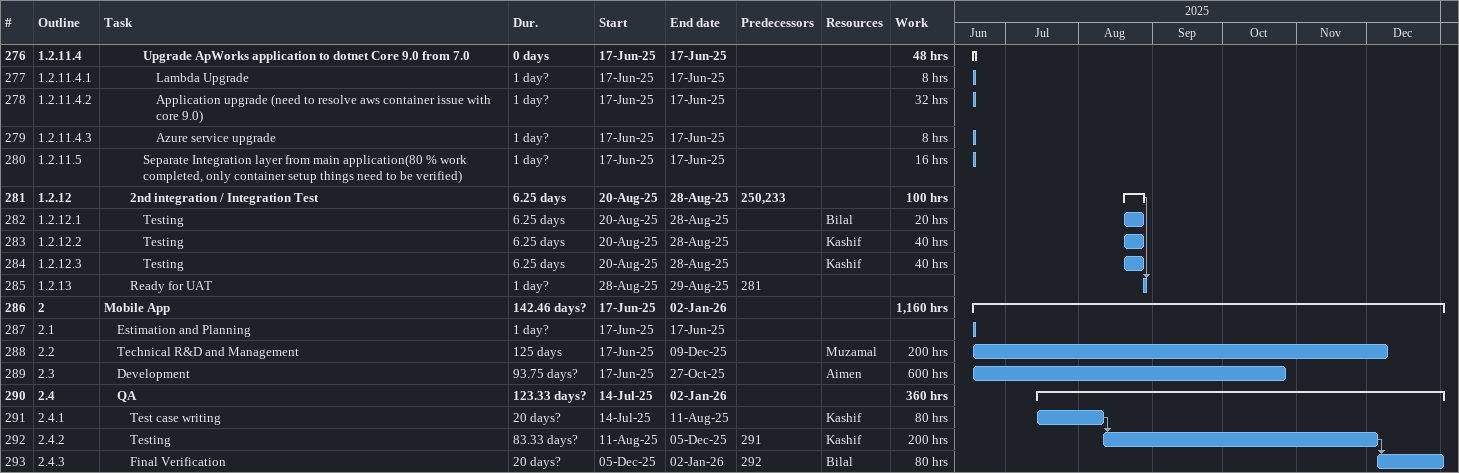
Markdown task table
| ID | WBS | Task | Duration | Start | Finish | Predecessors | Resources | Work (h) |
|---|---|---|---|---|---|---|---|---|
| 276 | 1.2.11.4 | **Upgrade ApWorks application to dotnet Core 9.0 from 7.0** | 0d | 2025-06-17 | 2025-06-17 |  |  | 48 |
| 277 | 1.2.11.4.1 | Lambda Upgrade | 1d? | 2025-06-17 | 2025-06-17 |  |  | 8 |
| 278 | 1.2.11.4.2 | Application upgrade (need to resolve aws container issue with core 9.0) | 1d? | 2025-06-17 | 2025-06-17 |  |  | 32 |
| 279 | 1.2.11.4.3 | Azure service upgrade | 1d? | 2025-06-17 | 2025-06-17 |  |  | 8 |
| 280 | 1.2.11.5 | Separate Integration layer from main application(80 % work completed, only container setup things need to be verified) | 1d? | 2025-06-17 | 2025-06-17 |  |  | 16 |
| 281 | 1.2.12 | **2nd integration / Integration Test** | 6.25d | 2025-08-20 | 2025-08-28 | 250, 233 |  | 100 |
| 282 | 1.2.12.1 | Testing | 6.25d | 2025-08-20 | 2025-08-28 |  | Bilal | 20 |
| 283 | 1.2.12.2 | Testing | 6.25d | 2025-08-20 | 2025-08-28 |  | Kashif | 40 |
| 284 | 1.2.12.3 | Testing | 6.25d | 2025-08-20 | 2025-08-28 |  | Kashif | 40 |
| 285 | 1.2.13 | Ready for UAT | 1d? | 2025-08-28 | 2025-08-29 | 281 |  |  |
| 286 | 2 | **Mobile App** | 142.46d? | 2025-06-17 | 2026-01-02 |  |  | 1160 |
| 287 | 2.1 | Estimation and Planning | 1d? | 2025-06-17 | 2025-06-17 |  |  |  |
| 288 | 2.2 | Technical R&D and Management | 125d | 2025-06-17 | 2025-12-09 |  | Muzamal | 200 |
| 289 | 2.3 | Development | 93.75d? | 2025-06-17 | 2025-10-27 |  | Aimen | 600 |
| 290 | 2.4 | **QA** | 123.33d? | 2025-07-14 | 2026-01-02 |  |  | 360 |
| 291 | 2.4.1 | Test case writing | 20d? | 2025-07-14 | 2025-08-11 |  | Kashif | 80 |
| 292 | 2.4.2 | Testing | 83.33d? | 2025-08-11 | 2025-12-05 | 291 | Kashif | 200 |
| 293 | 2.4.3 | Final Verification | 20d? | 2025-12-05 | 2026-01-02 | 292 | Bilal | 80 |
